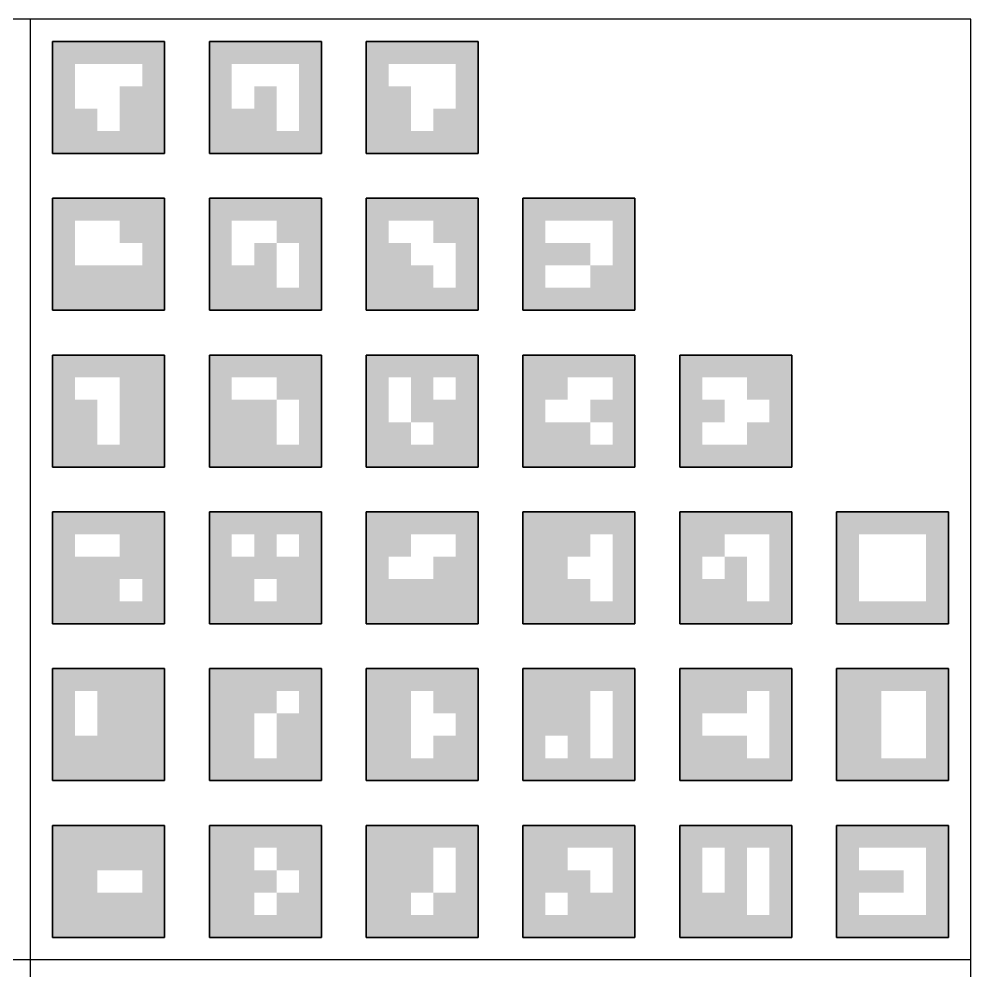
# Model space of a CAD drawing. Header units: millimetres. Extents: x 2347 to 2555, y 1879 to 2044.
# Drawn here: x 2388.3 to 2430.8, y 1920.46 to 1962.96 of the extents above; entities that cross this region are included whole.
import ezdxf

# ---------------------------------------------------------------- set-up
doc = ezdxf.new("R2010")
doc.units = ezdxf.units.MM

# ---------------------------------------------------------------- blocks, each defined once
blk = doc.blocks.new('1')
h = blk.add_hatch(color=256)
h.dxf.hatch_style = 1
h.paths.add_polyline_path([(-5, 5), (-5, 0), (0, 0), (0, 5)])
h.paths.add_polyline_path([(-1, 4), (-1, 1), (-4, 1), (-4, 4)], flags=16)
h = blk.add_hatch()
h.set_pattern_fill('ANGLE', color=256)
h.set_pattern_definition([(0, (-1836.633, -1973.334), (0, 6.985), [5.08, -1.905]), (90, (-1836.633, -1973.334), (-6.985, 4e-16), [5.08, -1.905])])
h.paths.add_polyline_path([(-2, 1), (-2, 2), (-3, 2), (-3, 1)])
blk.add_lwpolyline([(-5, 5), (-5, 0), (0, 0), (0, 5), (-5, 5)], close=True)
blk = doc.blocks.new('107')
h = blk.add_hatch(color=256)
h.dxf.hatch_style = 1
h.paths.add_polyline_path([(0, 5), (-5, 5), (-5, 0), (0, 0)])
h.paths.add_polyline_path([(-1, 4), (-1, 1), (-4, 1), (-4, 4)], flags=16)
h = blk.add_hatch(color=256)
h.dxf.hatch_style = 1
h.paths.add_polyline_path([(-2, 4), (-3, 4), (-3, 3), (-2, 3)])
h = blk.add_hatch(color=256)
h.dxf.hatch_style = 1
h.paths.add_polyline_path([(-1, 4), (-2, 4), (-2, 3), (-1, 3)])
h = blk.add_hatch(color=256)
h.dxf.hatch_style = 1
h.paths.add_polyline_path([(-3, 3), (-4, 3), (-4, 2), (-3, 2)])
h = blk.add_hatch(color=256)
h.dxf.hatch_style = 1
h.paths.add_polyline_path([(-3, 2), (-4, 2), (-4, 1), (-3, 1)])
h = blk.add_hatch(color=256)
h.dxf.hatch_style = 1
h.paths.add_polyline_path([(-2, 2), (-3, 2), (-3, 1), (-2, 1)])
h = blk.add_hatch(color=256)
h.dxf.hatch_style = 1
h.paths.add_polyline_path([(-1, 2), (-2, 2), (-2, 1), (-1, 1)])
blk.add_lwpolyline([(0, 5), (-5, 5), (-5, 0), (0, 0), (0, 5)], close=True)
blk = doc.blocks.new('114')
h = blk.add_hatch(color=256)
h.dxf.hatch_style = 1
h.paths.add_polyline_path([(0, 5), (-5, 5), (-5, 0), (0, 0)])
h.paths.add_polyline_path([(-1, 4), (-1, 1), (-4, 1), (-4, 4)], flags=16)
h = blk.add_hatch(color=256)
h.dxf.hatch_style = 1
h.paths.add_polyline_path([(-3, 4), (-4, 4), (-4, 3), (-3, 3)])
h = blk.add_hatch(color=256)
h.dxf.hatch_style = 1
h.paths.add_polyline_path([(-1, 4), (-2, 4), (-2, 3), (-1, 3)])
h = blk.add_hatch(color=256)
h.dxf.hatch_style = 1
h.paths.add_polyline_path([(-3, 2), (-4, 2), (-4, 1), (-3, 1)])
h = blk.add_hatch(color=256)
h.dxf.hatch_style = 1
h.paths.add_polyline_path([(-2, 2), (-3, 2), (-3, 1), (-2, 1)])
h = blk.add_hatch(color=256)
h.dxf.hatch_style = 1
h.paths.add_polyline_path([(-1, 2), (-2, 2), (-2, 1), (-1, 1)])
blk.add_lwpolyline([(0, 5), (-5, 5), (-5, 0), (0, 0), (0, 5)], close=True)
blk = doc.blocks.new('98')
h = blk.add_hatch(color=256)
h.dxf.hatch_style = 1
h.paths.add_polyline_path([(0, 5), (-5, 5), (-5, 0), (0, 0)])
h.paths.add_polyline_path([(-1, 4), (-1, 1), (-4, 1), (-4, 4)], flags=16)
h = blk.add_hatch(color=256)
h.dxf.hatch_style = 1
h.paths.add_polyline_path([(-2, 4), (-3, 4), (-3, 3), (-2, 3)])
h = blk.add_hatch(color=256)
h.dxf.hatch_style = 1
h.paths.add_polyline_path([(-1, 4), (-2, 4), (-2, 3), (-1, 3)])
h = blk.add_hatch(color=256)
h.dxf.hatch_style = 1
h.paths.add_polyline_path([(-1, 3), (-2, 3), (-2, 2), (-1, 2)])
h = blk.add_hatch(color=256)
h.dxf.hatch_style = 1
h.paths.add_polyline_path([(-3, 2), (-4, 2), (-4, 1), (-3, 1)])
h = blk.add_hatch(color=256)
h.dxf.hatch_style = 1
h.paths.add_polyline_path([(-1, 2), (-2, 2), (-2, 1), (-1, 1)])
blk.add_lwpolyline([(0, 5), (-5, 5), (-5, 0), (0, 0), (0, 5)], close=True)
blk = doc.blocks.new('94')
h = blk.add_hatch(color=256)
h.dxf.hatch_style = 1
h.paths.add_polyline_path([(0, 5), (-5, 5), (-5, 0), (0, 0)])
h.paths.add_polyline_path([(-1, 4), (-1, 1), (-4, 1), (-4, 4)], flags=16)
h = blk.add_hatch(color=256)
h.dxf.hatch_style = 1
h.paths.add_polyline_path([(-2, 4), (-3, 4), (-3, 3), (-2, 3)])
h = blk.add_hatch(color=256)
h.dxf.hatch_style = 1
h.paths.add_polyline_path([(-3, 3), (-4, 3), (-4, 2), (-3, 2)])
h = blk.add_hatch(color=256)
h.dxf.hatch_style = 1
h.paths.add_polyline_path([(-2, 3), (-3, 3), (-3, 2), (-2, 2)])
h = blk.add_hatch(color=256)
h.dxf.hatch_style = 1
h.paths.add_polyline_path([(-1, 3), (-2, 3), (-2, 2), (-1, 2)])
h = blk.add_hatch(color=256)
h.dxf.hatch_style = 1
h.paths.add_polyline_path([(-3, 2), (-4, 2), (-4, 1), (-3, 1)])
h = blk.add_hatch(color=256)
h.dxf.hatch_style = 1
h.paths.add_polyline_path([(-1, 2), (-2, 2), (-2, 1), (-1, 1)])
blk.add_lwpolyline([(0, 5), (-5, 5), (-5, 0), (0, 0), (0, 5)], close=True)
blk = doc.blocks.new('87')
h = blk.add_hatch(color=256)
h.dxf.hatch_style = 1
h.paths.add_polyline_path([(0, 5), (-5, 5), (-5, 0), (0, 0)])
h.paths.add_polyline_path([(-1, 4), (-1, 1), (-4, 1), (-4, 4)], flags=16)
h = blk.add_hatch(color=256)
h.dxf.hatch_style = 1
h.paths.add_polyline_path([(-2, 4), (-3, 4), (-3, 3), (-2, 3)])
h = blk.add_hatch(color=256)
h.dxf.hatch_style = 1
h.paths.add_polyline_path([(-2, 3), (-3, 3), (-3, 2), (-2, 2)])
h = blk.add_hatch(color=256)
h.dxf.hatch_style = 1
h.paths.add_polyline_path([(-1, 3), (-2, 3), (-2, 2), (-1, 2)])
h = blk.add_hatch(color=256)
h.dxf.hatch_style = 1
h.paths.add_polyline_path([(-3, 2), (-4, 2), (-4, 1), (-3, 1)])
h = blk.add_hatch(color=256)
h.dxf.hatch_style = 1
h.paths.add_polyline_path([(-1, 2), (-2, 2), (-2, 1), (-1, 1)])
blk.add_lwpolyline([(0, 5), (-5, 5), (-5, 0), (0, 0), (0, 5)], close=True)
blk = doc.blocks.new('84')
h = blk.add_hatch(color=256)
h.dxf.hatch_style = 1
h.paths.add_polyline_path([(0, 5), (-5, 5), (-5, 0), (0, 0)])
h.paths.add_polyline_path([(-1, 4), (-1, 1), (-4, 1), (-4, 4)], flags=16)
h = blk.add_hatch(color=256)
h.dxf.hatch_style = 1
h.paths.add_polyline_path([(-2, 4), (-3, 4), (-3, 3), (-2, 3)])
h = blk.add_hatch(color=256)
h.dxf.hatch_style = 1
h.paths.add_polyline_path([(-1, 3), (-2, 3), (-2, 2), (-1, 2)])
h = blk.add_hatch(color=256)
h.dxf.hatch_style = 1
h.paths.add_polyline_path([(-3, 2), (-4, 2), (-4, 1), (-3, 1)])
h = blk.add_hatch(color=256)
h.dxf.hatch_style = 1
h.paths.add_polyline_path([(-1, 2), (-2, 2), (-2, 1), (-1, 1)])
blk.add_lwpolyline([(0, 5), (-5, 5), (-5, 0), (0, 0), (0, 5)], close=True)
blk = doc.blocks.new('82')
h = blk.add_hatch(color=256)
h.dxf.hatch_style = 1
h.paths.add_polyline_path([(0, 5), (-5, 5), (-5, 0), (0, 0)])
h.paths.add_polyline_path([(-1, 4), (-1, 1), (-4, 1), (-4, 4)], flags=16)
h = blk.add_hatch(color=256)
h.dxf.hatch_style = 1
h.paths.add_polyline_path([(-1, 4), (-2, 4), (-2, 3), (-1, 3)])
h = blk.add_hatch(color=256)
h.dxf.hatch_style = 1
h.paths.add_polyline_path([(-3, 3), (-4, 3), (-4, 2), (-3, 2)])
h = blk.add_hatch(color=256)
h.dxf.hatch_style = 1
h.paths.add_polyline_path([(-2, 3), (-3, 3), (-3, 2), (-2, 2)])
h = blk.add_hatch(color=256)
h.dxf.hatch_style = 1
h.paths.add_polyline_path([(-1, 3), (-2, 3), (-2, 2), (-1, 2)])
h = blk.add_hatch(color=256)
h.dxf.hatch_style = 1
h.paths.add_polyline_path([(-3, 2), (-4, 2), (-4, 1), (-3, 1)])
h = blk.add_hatch(color=256)
h.dxf.hatch_style = 1
h.paths.add_polyline_path([(-2, 2), (-3, 2), (-3, 1), (-2, 1)])
blk.add_lwpolyline([(0, 5), (-5, 5), (-5, 0), (0, 0), (0, 5)], close=True)
blk = doc.blocks.new('77')
h = blk.add_hatch(color=256)
h.dxf.hatch_style = 1
h.paths.add_polyline_path([(0, 5), (-5, 5), (-5, 0), (0, 0)])
h.paths.add_polyline_path([(-1, 4), (-1, 1), (-4, 1), (-4, 4)], flags=16)
h = blk.add_hatch(color=256)
h.dxf.hatch_style = 1
h.paths.add_polyline_path([(-1, 4), (-2, 4), (-2, 3), (-1, 3)])
h = blk.add_hatch(color=256)
h.dxf.hatch_style = 1
h.paths.add_polyline_path([(-3, 3), (-4, 3), (-4, 2), (-3, 2)])
h = blk.add_hatch(color=256)
h.dxf.hatch_style = 1
h.paths.add_polyline_path([(-2, 3), (-3, 3), (-3, 2), (-2, 2)])
h = blk.add_hatch(color=256)
h.dxf.hatch_style = 1
h.paths.add_polyline_path([(-3, 2), (-4, 2), (-4, 1), (-3, 1)])
h = blk.add_hatch(color=256)
h.dxf.hatch_style = 1
h.paths.add_polyline_path([(-2, 2), (-3, 2), (-3, 1), (-2, 1)])
h = blk.add_hatch(color=256)
h.dxf.hatch_style = 1
h.paths.add_polyline_path([(-1, 2), (-2, 2), (-2, 1), (-1, 1)])
blk.add_lwpolyline([(0, 5), (-5, 5), (-5, 0), (0, 0), (0, 5)], close=True)
blk = doc.blocks.new('76')
h = blk.add_hatch(color=256)
h.dxf.hatch_style = 1
h.paths.add_polyline_path([(0, 5), (-5, 5), (-5, 0), (0, 0)])
h.paths.add_polyline_path([(-1, 4), (-1, 1), (-4, 1), (-4, 4)], flags=16)
h = blk.add_hatch(color=256)
h.dxf.hatch_style = 1
h.paths.add_polyline_path([(-1, 4), (-2, 4), (-2, 3), (-1, 3)])
h = blk.add_hatch(color=256)
h.dxf.hatch_style = 1
h.paths.add_polyline_path([(-3, 3), (-4, 3), (-4, 2), (-3, 2)])
h = blk.add_hatch(color=256)
h.dxf.hatch_style = 1
h.paths.add_polyline_path([(-2, 3), (-3, 3), (-3, 2), (-2, 2)])
h = blk.add_hatch(color=256)
h.dxf.hatch_style = 1
h.paths.add_polyline_path([(-3, 2), (-4, 2), (-4, 1), (-3, 1)])
h = blk.add_hatch(color=256)
h.dxf.hatch_style = 1
h.paths.add_polyline_path([(-2, 2), (-3, 2), (-3, 1), (-2, 1)])
blk.add_lwpolyline([(0, 5), (-5, 5), (-5, 0), (0, 0), (0, 5)], close=True)
blk = doc.blocks.new('69')
h = blk.add_hatch(color=256)
h.dxf.hatch_style = 1
h.paths.add_polyline_path([(0, 5), (-5, 5), (-5, 0), (0, 0)])
h.paths.add_polyline_path([(-1, 4), (-1, 1), (-4, 1), (-4, 4)], flags=16)
h = blk.add_hatch(color=256)
h.dxf.hatch_style = 1
h.paths.add_polyline_path([(-1, 4), (-2, 4), (-2, 3), (-1, 3)])
h = blk.add_hatch(color=256)
h.dxf.hatch_style = 1
h.paths.add_polyline_path([(-3, 3), (-4, 3), (-4, 2), (-3, 2)])
h = blk.add_hatch(color=256)
h.dxf.hatch_style = 1
h.paths.add_polyline_path([(-1, 3), (-2, 3), (-2, 2), (-1, 2)])
h = blk.add_hatch(color=256)
h.dxf.hatch_style = 1
h.paths.add_polyline_path([(-3, 2), (-4, 2), (-4, 1), (-3, 1)])
h = blk.add_hatch(color=256)
h.dxf.hatch_style = 1
h.paths.add_polyline_path([(-1, 2), (-2, 2), (-2, 1), (-1, 1)])
blk.add_lwpolyline([(0, 5), (-5, 5), (-5, 0), (0, 0), (0, 5)], close=True)
blk = doc.blocks.new('64')
h = blk.add_hatch(color=256)
h.dxf.hatch_style = 1
h.paths.add_polyline_path([(0, 5), (-5, 5), (-5, 0), (0, 0)])
h.paths.add_polyline_path([(-1, 4), (-1, 1), (-4, 1), (-4, 4)], flags=16)
h = blk.add_hatch(color=256)
h.dxf.hatch_style = 1
h.paths.add_polyline_path([(-1, 4), (-2, 4), (-2, 3), (-1, 3)])
h = blk.add_hatch(color=256)
h.dxf.hatch_style = 1
h.paths.add_polyline_path([(-3, 3), (-4, 3), (-4, 2), (-3, 2)])
h = blk.add_hatch(color=256)
h.dxf.hatch_style = 1
h.paths.add_polyline_path([(-3, 2), (-4, 2), (-4, 1), (-3, 1)])
h = blk.add_hatch(color=256)
h.dxf.hatch_style = 1
h.paths.add_polyline_path([(-2, 2), (-3, 2), (-3, 1), (-2, 1)])
blk.add_lwpolyline([(0, 5), (-5, 5), (-5, 0), (0, 0), (0, 5)], close=True)
blk = doc.blocks.new('60')
h = blk.add_hatch(color=256)
h.dxf.hatch_style = 1
h.paths.add_polyline_path([(0, 5), (-5, 5), (-5, 0), (0, 0)])
h.paths.add_polyline_path([(-1, 4), (-1, 1), (-4, 1), (-4, 4)], flags=16)
h = blk.add_hatch(color=256)
h.dxf.hatch_style = 1
h.paths.add_polyline_path([(-1, 4), (-2, 4), (-2, 3), (-1, 3)])
h = blk.add_hatch(color=256)
h.dxf.hatch_style = 1
h.paths.add_polyline_path([(-3, 3), (-4, 3), (-4, 2), (-3, 2)])
h = blk.add_hatch(color=256)
h.dxf.hatch_style = 1
h.paths.add_polyline_path([(-1, 2), (-2, 2), (-2, 1), (-1, 1)])
blk.add_lwpolyline([(0, 5), (-5, 5), (-5, 0), (0, 0), (0, 5)], close=True)
blk = doc.blocks.new('58')
h = blk.add_hatch(color=256)
h.dxf.hatch_style = 1
h.paths.add_polyline_path([(0, 5), (-5, 5), (-5, 0), (0, 0)])
h.paths.add_polyline_path([(-1, 4), (-1, 1), (-4, 1), (-4, 4)], flags=16)
h = blk.add_hatch(color=256)
h.dxf.hatch_style = 1
h.paths.add_polyline_path([(-1, 4), (-2, 4), (-2, 3), (-1, 3)])
h = blk.add_hatch(color=256)
h.dxf.hatch_style = 1
h.paths.add_polyline_path([(-2, 3), (-3, 3), (-3, 2), (-2, 2)])
h = blk.add_hatch(color=256)
h.dxf.hatch_style = 1
h.paths.add_polyline_path([(-1, 3), (-2, 3), (-2, 2), (-1, 2)])
h = blk.add_hatch(color=256)
h.dxf.hatch_style = 1
h.paths.add_polyline_path([(-3, 2), (-4, 2), (-4, 1), (-3, 1)])
h = blk.add_hatch(color=256)
h.dxf.hatch_style = 1
h.paths.add_polyline_path([(-2, 2), (-3, 2), (-3, 1), (-2, 1)])
blk.add_lwpolyline([(0, 5), (-5, 5), (-5, 0), (0, 0), (0, 5)], close=True)
blk = doc.blocks.new('54')
h = blk.add_hatch(color=256)
h.dxf.hatch_style = 1
h.paths.add_polyline_path([(0, 5), (-5, 5), (-5, 0), (0, 0)])
h.paths.add_polyline_path([(-1, 4), (-1, 1), (-4, 1), (-4, 4)], flags=16)
h = blk.add_hatch(color=256)
h.dxf.hatch_style = 1
h.paths.add_polyline_path([(-1, 4), (-2, 4), (-2, 3), (-1, 3)])
h = blk.add_hatch(color=256)
h.dxf.hatch_style = 1
h.paths.add_polyline_path([(-2, 3), (-3, 3), (-3, 2), (-2, 2)])
h = blk.add_hatch(color=256)
h.dxf.hatch_style = 1
h.paths.add_polyline_path([(-3, 2), (-4, 2), (-4, 1), (-3, 1)])
h = blk.add_hatch(color=256)
h.dxf.hatch_style = 1
h.paths.add_polyline_path([(-2, 2), (-3, 2), (-3, 1), (-2, 1)])
blk.add_lwpolyline([(0, 5), (-5, 5), (-5, 0), (0, 0), (0, 5)], close=True)
blk = doc.blocks.new('48')
h = blk.add_hatch(color=256)
h.dxf.hatch_style = 1
h.paths.add_polyline_path([(0, 5), (-5, 5), (-5, 0), (0, 0)])
h.paths.add_polyline_path([(-1, 4), (-1, 1), (-4, 1), (-4, 4)], flags=16)
h = blk.add_hatch(color=256)
h.dxf.hatch_style = 1
h.paths.add_polyline_path([(-1, 4), (-2, 4), (-2, 3), (-1, 3)])
h = blk.add_hatch(color=256)
h.dxf.hatch_style = 1
h.paths.add_polyline_path([(-3, 2), (-4, 2), (-4, 1), (-3, 1)])
h = blk.add_hatch(color=256)
h.dxf.hatch_style = 1
h.paths.add_polyline_path([(-2, 2), (-3, 2), (-3, 1), (-2, 1)])
h = blk.add_hatch(color=256)
h.dxf.hatch_style = 1
h.paths.add_polyline_path([(-1, 2), (-2, 2), (-2, 1), (-1, 1)])
blk.add_lwpolyline([(0, 5), (-5, 5), (-5, 0), (0, 0), (0, 5)], close=True)
blk = doc.blocks.new('44')
h = blk.add_hatch(color=256)
h.dxf.hatch_style = 1
h.paths.add_polyline_path([(0, 5), (-5, 5), (-5, 0), (0, 0)])
h.paths.add_polyline_path([(-1, 4), (-1, 1), (-4, 1), (-4, 4)], flags=16)
h = blk.add_hatch(color=256)
h.dxf.hatch_style = 1
h.paths.add_polyline_path([(-3, 3), (-4, 3), (-4, 2), (-3, 2)])
h = blk.add_hatch(color=256)
h.dxf.hatch_style = 1
h.paths.add_polyline_path([(-2, 3), (-3, 3), (-3, 2), (-2, 2)])
h = blk.add_hatch(color=256)
h.dxf.hatch_style = 1
h.paths.add_polyline_path([(-1, 3), (-2, 3), (-2, 2), (-1, 2)])
h = blk.add_hatch(color=256)
h.dxf.hatch_style = 1
h.paths.add_polyline_path([(-3, 2), (-4, 2), (-4, 1), (-3, 1)])
h = blk.add_hatch(color=256)
h.dxf.hatch_style = 1
h.paths.add_polyline_path([(-2, 2), (-3, 2), (-3, 1), (-2, 1)])
blk.add_lwpolyline([(0, 5), (-5, 5), (-5, 0), (0, 0), (0, 5)], close=True)
blk = doc.blocks.new('39')
h = blk.add_hatch(color=256)
h.dxf.hatch_style = 1
h.paths.add_polyline_path([(0, 5), (-5, 5), (-5, 0), (0, 0)])
h.paths.add_polyline_path([(-1, 4), (-1, 1), (-4, 1), (-4, 4)], flags=16)
h = blk.add_hatch(color=256)
h.dxf.hatch_style = 1
h.paths.add_polyline_path([(-3, 3), (-4, 3), (-4, 2), (-3, 2)])
h = blk.add_hatch(color=256)
h.dxf.hatch_style = 1
h.paths.add_polyline_path([(-2, 3), (-3, 3), (-3, 2), (-2, 2)])
h = blk.add_hatch(color=256)
h.dxf.hatch_style = 1
h.paths.add_polyline_path([(-1, 3), (-2, 3), (-2, 2), (-1, 2)])
h = blk.add_hatch(color=256)
h.dxf.hatch_style = 1
h.paths.add_polyline_path([(-1, 2), (-2, 2), (-2, 1), (-1, 1)])
blk.add_lwpolyline([(0, 5), (-5, 5), (-5, 0), (0, 0), (0, 5)], close=True)
blk = doc.blocks.new('35')
h = blk.add_hatch(color=256)
h.dxf.hatch_style = 1
h.paths.add_polyline_path([(0, 5), (-5, 5), (-5, 0), (0, 0)])
h.paths.add_polyline_path([(-1, 4), (-1, 1), (-4, 1), (-4, 4)], flags=16)
h = blk.add_hatch(color=256)
h.dxf.hatch_style = 1
h.paths.add_polyline_path([(-3, 3), (-4, 3), (-4, 2), (-3, 2)])
h = blk.add_hatch(color=256)
h.dxf.hatch_style = 1
h.paths.add_polyline_path([(-2, 3), (-3, 3), (-3, 2), (-2, 2)])
h = blk.add_hatch(color=256)
h.dxf.hatch_style = 1
h.paths.add_polyline_path([(-1, 2), (-2, 2), (-2, 1), (-1, 1)])
blk.add_lwpolyline([(0, 5), (-5, 5), (-5, 0), (0, 0), (0, 5)], close=True)
blk = doc.blocks.new('34')
h = blk.add_hatch(color=256)
h.dxf.hatch_style = 1
h.paths.add_polyline_path([(0, 5), (-5, 5), (-5, 0), (0, 0)])
h.paths.add_polyline_path([(-1, 4), (-1, 1), (-4, 1), (-4, 4)], flags=16)
h = blk.add_hatch(color=256)
h.dxf.hatch_style = 1
h.paths.add_polyline_path([(-3, 3), (-4, 3), (-4, 2), (-3, 2)])
h = blk.add_hatch(color=256)
h.dxf.hatch_style = 1
h.paths.add_polyline_path([(-1, 3), (-2, 3), (-2, 2), (-1, 2)])
h = blk.add_hatch(color=256)
h.dxf.hatch_style = 1
h.paths.add_polyline_path([(-3, 2), (-4, 2), (-4, 1), (-3, 1)])
h = blk.add_hatch(color=256)
h.dxf.hatch_style = 1
h.paths.add_polyline_path([(-2, 2), (-3, 2), (-3, 1), (-2, 1)])
h = blk.add_hatch(color=256)
h.dxf.hatch_style = 1
h.paths.add_polyline_path([(-1, 2), (-2, 2), (-2, 1), (-1, 1)])
blk.add_lwpolyline([(0, 5), (-5, 5), (-5, 0), (0, 0), (0, 5)], close=True)
blk = doc.blocks.new('32')
h = blk.add_hatch(color=256)
h.dxf.hatch_style = 1
h.paths.add_polyline_path([(0, 5), (-5, 5), (-5, 0), (0, 0)])
h.paths.add_polyline_path([(-1, 4), (-1, 1), (-4, 1), (-4, 4)], flags=16)
h = blk.add_hatch(color=256)
h.dxf.hatch_style = 1
h.paths.add_polyline_path([(-3, 3), (-4, 3), (-4, 2), (-3, 2)])
h = blk.add_hatch(color=256)
h.dxf.hatch_style = 1
h.paths.add_polyline_path([(-1, 3), (-2, 3), (-2, 2), (-1, 2)])
h = blk.add_hatch(color=256)
h.dxf.hatch_style = 1
h.paths.add_polyline_path([(-3, 2), (-4, 2), (-4, 1), (-3, 1)])
h = blk.add_hatch(color=256)
h.dxf.hatch_style = 1
h.paths.add_polyline_path([(-1, 2), (-2, 2), (-2, 1), (-1, 1)])
blk.add_lwpolyline([(0, 5), (-5, 5), (-5, 0), (0, 0), (0, 5)], close=True)
blk = doc.blocks.new('26')
h = blk.add_hatch(color=256)
h.dxf.hatch_style = 1
h.paths.add_polyline_path([(0, 5), (-5, 5), (-5, 0), (0, 0)])
h.paths.add_polyline_path([(-1, 4), (-1, 1), (-4, 1), (-4, 4)], flags=16)
h = blk.add_hatch(color=256)
h.dxf.hatch_style = 1
h.paths.add_polyline_path([(-3, 3), (-4, 3), (-4, 2), (-3, 2)])
h = blk.add_hatch(color=256)
h.dxf.hatch_style = 1
h.paths.add_polyline_path([(-3, 2), (-4, 2), (-4, 1), (-3, 1)])
h = blk.add_hatch(color=256)
h.dxf.hatch_style = 1
h.paths.add_polyline_path([(-1, 2), (-2, 2), (-2, 1), (-1, 1)])
blk.add_lwpolyline([(0, 5), (-5, 5), (-5, 0), (0, 0), (0, 5)], close=True)
blk = doc.blocks.new('21')
h = blk.add_hatch(color=256)
h.dxf.hatch_style = 1
h.paths.add_polyline_path([(0, 5), (-5, 5), (-5, 0), (0, 0)])
h.paths.add_polyline_path([(-1, 4), (-1, 1), (-4, 1), (-4, 4)], flags=16)
h = blk.add_hatch(color=256)
h.dxf.hatch_style = 1
h.paths.add_polyline_path([(-2, 3), (-3, 3), (-3, 2), (-2, 2)])
h = blk.add_hatch(color=256)
h.dxf.hatch_style = 1
h.paths.add_polyline_path([(-1, 3), (-2, 3), (-2, 2), (-1, 2)])
h = blk.add_hatch(color=256)
h.dxf.hatch_style = 1
h.paths.add_polyline_path([(-3, 2), (-4, 2), (-4, 1), (-3, 1)])
h = blk.add_hatch(color=256)
h.dxf.hatch_style = 1
h.paths.add_polyline_path([(-1, 2), (-2, 2), (-2, 1), (-1, 1)])
blk.add_lwpolyline([(0, 5), (-5, 5), (-5, 0), (0, 0), (0, 5)], close=True)
blk = doc.blocks.new('16')
h = blk.add_hatch(color=256)
h.dxf.hatch_style = 1
h.paths.add_polyline_path([(0, 5), (-5, 5), (-5, 0), (0, 0)])
h.paths.add_polyline_path([(-1, 4), (-1, 1), (-4, 1), (-4, 4)], flags=16)
h = blk.add_hatch(color=256)
h.dxf.hatch_style = 1
h.paths.add_polyline_path([(-2, 3), (-3, 3), (-3, 2), (-2, 2)])
h = blk.add_hatch(color=256)
h.dxf.hatch_style = 1
h.paths.add_polyline_path([(-3, 2), (-4, 2), (-4, 1), (-3, 1)])
h = blk.add_hatch(color=256)
h.dxf.hatch_style = 1
h.paths.add_polyline_path([(-2, 2), (-3, 2), (-3, 1), (-2, 1)])
blk.add_lwpolyline([(0, 5), (-5, 5), (-5, 0), (0, 0), (0, 5)], close=True)
blk = doc.blocks.new('13')
h = blk.add_hatch(color=256)
h.dxf.hatch_style = 1
h.paths.add_polyline_path([(0, 5), (-5, 5), (-5, 0), (0, 0)])
h.paths.add_polyline_path([(-1, 4), (-1, 1), (-4, 1), (-4, 4)], flags=16)
h = blk.add_hatch(color=256)
h.dxf.hatch_style = 1
h.paths.add_polyline_path([(-2, 3), (-3, 3), (-3, 2), (-2, 2)])
h = blk.add_hatch(color=256)
h.dxf.hatch_style = 1
h.paths.add_polyline_path([(-2, 2), (-3, 2), (-3, 1), (-2, 1)])
blk.add_lwpolyline([(0, 5), (-5, 5), (-5, 0), (0, 0), (0, 5)], close=True)
blk = doc.blocks.new('9')
h = blk.add_hatch(color=256)
h.dxf.hatch_style = 1
h.paths.add_polyline_path([(0, 5), (-5, 5), (-5, 0), (0, 0)])
h.paths.add_polyline_path([(-1, 4), (-1, 1), (-4, 1), (-4, 4)], flags=16)
h = blk.add_hatch(color=256)
h.dxf.hatch_style = 1
h.paths.add_polyline_path([(-1, 3), (-2, 3), (-2, 2), (-1, 2)])
h = blk.add_hatch(color=256)
h.dxf.hatch_style = 1
h.paths.add_polyline_path([(-3, 2), (-4, 2), (-4, 1), (-3, 1)])
h = blk.add_hatch(color=256)
h.dxf.hatch_style = 1
h.paths.add_polyline_path([(-1, 2), (-2, 2), (-2, 1), (-1, 1)])
blk.add_lwpolyline([(0, 5), (-5, 5), (-5, 0), (0, 0), (0, 5)], close=True)
blk = doc.blocks.new('5')
h = blk.add_hatch(color=256)
h.dxf.hatch_style = 1
h.paths.add_polyline_path([(0, 5), (-5, 5), (-5, 0), (0, 0)])
h.paths.add_polyline_path([(-1, 4), (-1, 1), (-4, 1), (-4, 4)], flags=16)
h = blk.add_hatch(color=256)
h.dxf.hatch_style = 1
h.paths.add_polyline_path([(-3, 2), (-4, 2), (-4, 1), (-3, 1)])
h = blk.add_hatch(color=256)
h.dxf.hatch_style = 1
h.paths.add_polyline_path([(-2, 2), (-3, 2), (-3, 1), (-2, 1)])
h = blk.add_hatch(color=256)
h.dxf.hatch_style = 1
h.paths.add_polyline_path([(-1, 2), (-2, 2), (-2, 1), (-1, 1)])
blk.add_lwpolyline([(0, 5), (-5, 5), (-5, 0), (0, 0), (0, 5)], close=True)
blk = doc.blocks.new('105')
h = blk.add_hatch(color=256)
h.dxf.hatch_style = 1
h.paths.add_polyline_path([(0, 5), (-5, 5), (-5, 0), (0, 0)])
h.paths.add_polyline_path([(-1, 4), (-1, 1), (-4, 1), (-4, 4)], flags=16)
h = blk.add_hatch(color=256)
h.dxf.hatch_style = 1
h.paths.add_polyline_path([(-2, 4), (-3, 4), (-3, 3), (-2, 3)])
h = blk.add_hatch(color=256)
h.dxf.hatch_style = 1
h.paths.add_polyline_path([(-1, 4), (-2, 4), (-2, 3), (-1, 3)])
h = blk.add_hatch(color=256)
h.dxf.hatch_style = 1
h.paths.add_polyline_path([(-2, 3), (-3, 3), (-3, 2), (-2, 2)])
h = blk.add_hatch(color=256)
h.dxf.hatch_style = 1
h.paths.add_polyline_path([(-1, 3), (-2, 3), (-2, 2), (-1, 2)])
h = blk.add_hatch(color=256)
h.dxf.hatch_style = 1
h.paths.add_polyline_path([(-3, 2), (-4, 2), (-4, 1), (-3, 1)])
h = blk.add_hatch(color=256)
h.dxf.hatch_style = 1
h.paths.add_polyline_path([(-2, 2), (-3, 2), (-3, 1), (-2, 1)])
h = blk.add_hatch(color=256)
h.dxf.hatch_style = 1
h.paths.add_polyline_path([(-1, 2), (-2, 2), (-2, 1), (-1, 1)])
blk.add_lwpolyline([(0, 5), (-5, 5), (-5, 0), (0, 0), (0, 5)], close=True)
blk = doc.blocks.new('116')
h = blk.add_hatch(color=256)
h.dxf.hatch_style = 1
h.paths.add_polyline_path([(0, 5), (-5, 5), (-5, 0), (0, 0)])
h.paths.add_polyline_path([(-1, 4), (-1, 1), (-4, 1), (-4, 4)], flags=16)
h = blk.add_hatch(color=256)
h.dxf.hatch_style = 1
h.paths.add_polyline_path([(-3, 4), (-4, 4), (-4, 3), (-3, 3)])
h = blk.add_hatch(color=256)
h.dxf.hatch_style = 1
h.paths.add_polyline_path([(-1, 4), (-2, 4), (-2, 3), (-1, 3)])
h = blk.add_hatch(color=256)
h.dxf.hatch_style = 1
h.paths.add_polyline_path([(-2, 3), (-3, 3), (-3, 2), (-2, 2)])
h = blk.add_hatch(color=256)
h.dxf.hatch_style = 1
h.paths.add_polyline_path([(-3, 2), (-4, 2), (-4, 1), (-3, 1)])
h = blk.add_hatch(color=256)
h.dxf.hatch_style = 1
h.paths.add_polyline_path([(-2, 2), (-3, 2), (-3, 1), (-2, 1)])
h = blk.add_hatch(color=256)
h.dxf.hatch_style = 1
h.paths.add_polyline_path([(-1, 2), (-2, 2), (-2, 1), (-1, 1)])
blk.add_lwpolyline([(0, 5), (-5, 5), (-5, 0), (0, 0), (0, 5)], close=True)
blk = doc.blocks.new('118')
h = blk.add_hatch(color=256)
h.dxf.hatch_style = 1
h.paths.add_polyline_path([(0, 5), (-5, 5), (-5, 0), (0, 0)])
h.paths.add_polyline_path([(-1, 4), (-1, 1), (-4, 1), (-4, 4)], flags=16)
h = blk.add_hatch(color=256)
h.dxf.hatch_style = 1
h.paths.add_polyline_path([(-3, 4), (-4, 4), (-4, 3), (-3, 3)])
h = blk.add_hatch(color=256)
h.dxf.hatch_style = 1
h.paths.add_polyline_path([(-1, 4), (-2, 4), (-2, 3), (-1, 3)])
h = blk.add_hatch(color=256)
h.dxf.hatch_style = 1
h.paths.add_polyline_path([(-3, 3), (-4, 3), (-4, 2), (-3, 2)])
h = blk.add_hatch(color=256)
h.dxf.hatch_style = 1
h.paths.add_polyline_path([(-1, 3), (-2, 3), (-2, 2), (-1, 2)])
h = blk.add_hatch(color=256)
h.dxf.hatch_style = 1
h.paths.add_polyline_path([(-3, 2), (-4, 2), (-4, 1), (-3, 1)])
h = blk.add_hatch(color=256)
h.dxf.hatch_style = 1
h.paths.add_polyline_path([(-2, 2), (-3, 2), (-3, 1), (-2, 1)])
h = blk.add_hatch(color=256)
h.dxf.hatch_style = 1
h.paths.add_polyline_path([(-1, 2), (-2, 2), (-2, 1), (-1, 1)])
blk.add_lwpolyline([(0, 5), (-5, 5), (-5, 0), (0, 0), (0, 5)], close=True)

msp = doc.modelspace()

# ---------------------------------------------------------------- linework, layer by layer
at = {"color": 9}
for p, q in [((2388.803, 1962.964), (2388.803, 1878.964)), ((2430.803, 1920.964), (2346.803, 1920.964))]:
    msp.add_line(p, q, dxfattribs=at)
for points in [[(2346.803, 1878.964), (2430.803, 1878.964), (2430.803, 1962.964), (2346.803, 1962.964)], [(2389.803, 1961.964), (2394.803, 1961.964), (2394.803, 1956.964), (2389.803, 1956.964)], [(2396.803, 1961.964), (2401.803, 1961.964), (2401.803, 1956.964), (2396.803, 1956.964)], [(2403.803, 1961.964), (2408.803, 1961.964), (2408.803, 1956.964), (2403.803, 1956.964)], [(2389.803, 1954.964), (2394.803, 1954.964), (2394.803, 1949.964), (2389.803, 1949.964)], [(2396.803, 1954.964), (2401.803, 1954.964), (2401.803, 1949.964), (2396.803, 1949.964)], [(2403.803, 1954.964), (2408.803, 1954.964), (2408.803, 1949.964), (2403.803, 1949.964)], [(2410.803, 1954.964), (2415.803, 1954.964), (2415.803, 1949.964), (2410.803, 1949.964)], [(2389.803, 1947.964), (2394.803, 1947.964), (2394.803, 1942.964), (2389.803, 1942.964)], [(2396.803, 1947.964), (2401.803, 1947.964), (2401.803, 1942.964), (2396.803, 1942.964)], [(2403.803, 1947.964), (2408.803, 1947.964), (2408.803, 1942.964), (2403.803, 1942.964)], [(2410.803, 1947.964), (2415.803, 1947.964), (2415.803, 1942.964), (2410.803, 1942.964)], [(2417.803, 1947.964), (2422.803, 1947.964), (2422.803, 1942.964), (2417.803, 1942.964)], [(2389.803, 1940.964), (2394.803, 1940.964), (2394.803, 1935.964), (2389.803, 1935.964)], [(2396.803, 1940.964), (2401.803, 1940.964), (2401.803, 1935.964), (2396.803, 1935.964)], [(2403.803, 1940.964), (2408.803, 1940.964), (2408.803, 1935.964), (2403.803, 1935.964)], [(2410.803, 1940.964), (2415.803, 1940.964), (2415.803, 1935.964), (2410.803, 1935.964)], [(2417.803, 1940.964), (2422.803, 1940.964), (2422.803, 1935.964), (2417.803, 1935.964)], [(2424.803, 1940.964), (2429.803, 1940.964), (2429.803, 1935.964), (2424.803, 1935.964)], [(2389.803, 1933.964), (2394.803, 1933.964), (2394.803, 1928.964), (2389.803, 1928.964)], [(2396.803, 1933.964), (2401.803, 1933.964), (2401.803, 1928.964), (2396.803, 1928.964)], [(2403.803, 1933.964), (2408.803, 1933.964), (2408.803, 1928.964), (2403.803, 1928.964)], [(2410.803, 1933.964), (2415.803, 1933.964), (2415.803, 1928.964), (2410.803, 1928.964)], [(2417.803, 1933.964), (2422.803, 1933.964), (2422.803, 1928.964), (2417.803, 1928.964)], [(2424.803, 1933.964), (2429.803, 1933.964), (2429.803, 1928.964), (2424.803, 1928.964)], [(2389.803, 1926.964), (2394.803, 1926.964), (2394.803, 1921.964), (2389.803, 1921.964)], [(2396.803, 1926.964), (2401.803, 1926.964), (2401.803, 1921.964), (2396.803, 1921.964)], [(2403.803, 1926.964), (2408.803, 1926.964), (2408.803, 1921.964), (2403.803, 1921.964)], [(2410.803, 1926.964), (2415.803, 1926.964), (2415.803, 1921.964), (2410.803, 1921.964)], [(2417.803, 1926.964), (2422.803, 1926.964), (2422.803, 1921.964), (2417.803, 1921.964)], [(2424.803, 1926.964), (2429.803, 1926.964), (2429.803, 1921.964), (2424.803, 1921.964)]]:
    msp.add_lwpolyline(points, close=True)

# ---------------------------------------------------------------- block references
for name, p in [('9', (2394.803, 1956.964)), ('16', (2401.803, 1956.964)), ('26', (2408.803, 1956.964)), ('48', (2394.803, 1949.964)), ('54', (2401.803, 1949.964)), ('64', (2408.803, 1949.964)), ('35', (2415.803, 1949.964)), ('69', (2394.803, 1942.964)), ('76', (2401.803, 1942.964)), ('87', (2408.803, 1942.964)), ('60', (2422.803, 1942.964)), ('82', (2394.803, 1935.964)), ('94', (2401.803, 1935.964)), ('105', (2394.803, 1928.964))]:
    msp.add_blockref(name, p)
at = {"rotation": 270}
for name, p in [('84', (2410.803, 1942.964)), ('98', (2403.803, 1935.964)), ('34', (2410.803, 1935.964)), ('21', (2417.803, 1935.964)), ('1', (2424.803, 1935.964)), ('107', (2396.803, 1928.964)), ('114', (2403.803, 1928.964)), ('44', (2410.803, 1928.964)), ('32', (2417.803, 1928.964)), ('5', (2424.803, 1928.964)), ('118', (2389.803, 1921.964)), ('116', (2396.803, 1921.964)), ('77', (2403.803, 1921.964)), ('58', (2410.803, 1921.964)), ('39', (2417.803, 1921.964)), ('13', (2424.803, 1921.964))]:
    msp.add_blockref(name, p, dxfattribs=at)

doc.saveas('drawing.dxf')
